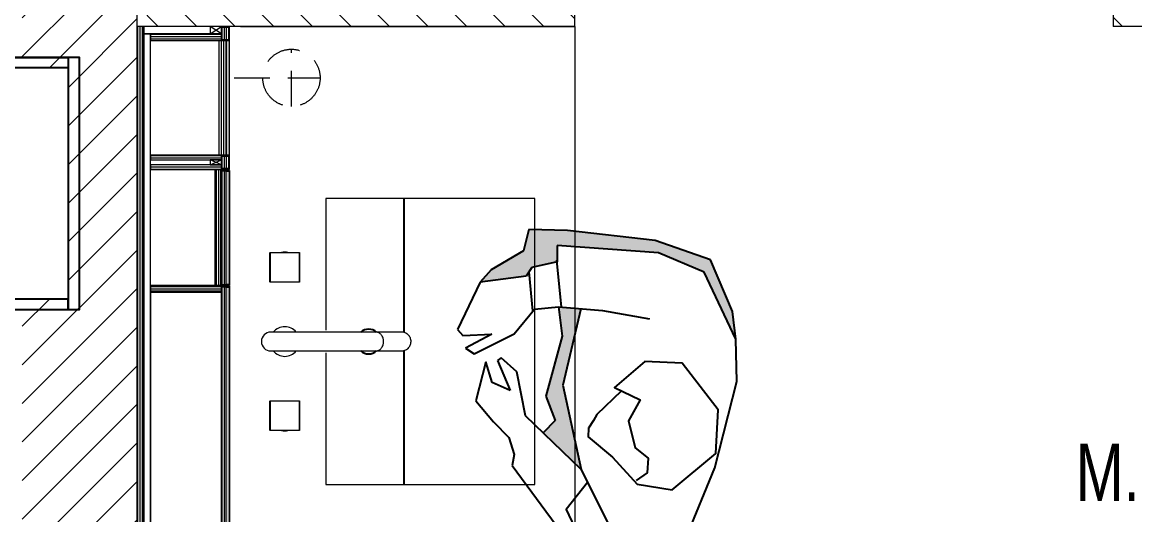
# Model space of a CAD drawing. Header units: millimetres. Extents: x -18512 to 101824, y -95768 to 52898.
# Drawn here: x 61968 to 63911, y -61091 to -60230 of the extents above; entities that cross this region are included whole.
import ezdxf

# ---------------------------------------------------------------- set-up
doc = ezdxf.new("R2010")
doc.units = ezdxf.units.MM
doc.header["$LTSCALE"] = 25
doc.linetypes.add('DASHED', pattern=[0.75, 0.5, -0.25])
doc.layers.get('0').update_dxf_attribs({"color": 254, "lineweight": 0})
for name, color, linetype, lineweight in [('027 Sanitry Ware', 1, 'Continuous', 0), ('_FW_FUR_FIXED', 62, 'Continuous', 0), ('_FW_HATCH', 251, 'Continuous', 0), ('A-AREA-IDEN', 2, 'Continuous', 9), ('Furniture - sanitaryware', 1, 'Continuous', 9), ('I-FLR-TILE', 253, 'Continuous', 9), ('I-WALL', 2, 'Continuous', 9)]:
    doc.layers.add(name, color=color, linetype=linetype, lineweight=lineweight)
for name, color, linetype in [('1_Wall finish', 2, 'Continuous'), ('3_Joinery', 1, 'Continuous'), ('AR WALL HATCH', 8, 'Continuous'), ('GENTE', 6, 'Continuous')]:
    doc.layers.add(name, color=color, linetype=linetype)
doc.styles.add('Arial Narrow_4', font='fi_9001f.ttf', dxfattribs={"width": 0.75, "height": 147.492401})
pattern_1 = [(270, (-131079.0103, -50943.2702), (3.96875, -2e-15), [])]

# ---------------------------------------------------------------- blocks, each defined once
blk = doc.blocks.new('man standing')
at = {"layer": 'GENTE'}
h = blk.add_hatch(color=1, dxfattribs=at)
h.paths.add_polyline_path([(-1804.9, 1094.3), (-1748.9, 954.1), (-1757.8, 817.2), (-1718.3, 820.5), (-1733.6, 869.7), (-1722.7, 977.9), (-1745.8, 1017), (-1728.7, 1041.9)])
h.paths.add_polyline_path([(-1644.7, 696.1), (-1641.8, 734.4), (-1592, 776.3), (-1576.5, 801), (-1654.1, 776.9), (-1661.3, 760.4), (-1703.1, 743.2), (-1698.4, 715.4), (-1875, 698.3), (-1959.1, 718.5), (-2033.3, 824.4), (-2019.3, 777.6), (-1966.6, 695.4), (-1865.6, 678.1), (-1711.8, 686.7)])
at = {"layer": 'GENTE', "color": 1}
for p, q in [((-1919.9, 1226.1), (-2005.2, 1182.6)), ((-1866.6, 1231.8), (-1919.9, 1226.1)), ((-1788.1, 1206.5), (-1866.6, 1231.8)), ((-1685.2, 1107.5), (-1788.1, 1206.5)), ((-2005.2, 1182.6), (-2034.8, 1052.3)), ((-1685.2, 1087.9), (-1685.2, 1107.5)), ((-1748.9, 954.1), (-1804.9, 1094.3)), ((-1804.9, 1094.3), (-1693.6, 1017.8)), ((-1671.2, 1059.8), (-1685.2, 1087.9)), ((-2034.8, 1052.3), (-2047.4, 897.3)), ((-1640.3, 1037.4), (-1671.2, 1059.8)), ((-1745.8, 1017), (-1728.7, 1041.9)), ((-1603.9, 1006.6), (-1640.3, 1037.4)), ((-1722.7, 977.9), (-1745.8, 1017)), ((-1693.6, 1017.8), (-1665.6, 944.9)), ((-1609.5, 936.4), (-1603.9, 1006.6)), ((-1733.6, 869.7), (-1722.7, 977.9)), ((-1629.1, 930.8), (-1660, 978.5)), ((-1660, 978.5), (-1626.3, 970.1)), ((-1757.8, 817.2), (-1748.9, 954.1)), ((-1626.3, 970.1), (-1609.5, 936.4)), ((-1665.6, 944.9), (-1634.7, 925.2)), ((-1587.2, 925.9), (-1650.2, 879.7)), ((-1634.7, 925.2), (-1629.1, 930.8)), ((-1611.6, 887.3), (-1570.8, 918.8)), ((-1570.8, 918.8), (-1587.2, 925.9)), ((-2047.4, 897.3), (-2033.3, 824.4)), ((-1562.2, 897.9), (-1611.6, 887.3)), ((-1551.1, 889.2), (-1562.2, 897.9)), ((-1650.2, 879.7), (-1677.7, 831.5)), ((-1576.5, 801), (-1551.1, 889.2)), ((-1718.3, 820.5), (-1733.6, 869.7)), ((-2033.3, 824.4), (-1959.1, 718.5)), ((-2033.3, 824.4), (-2019.3, 777.6)), ((-1718.3, 820.5), (-1795.3, 814)), ((-1724, 820), (-1702.3, 740.5)), ((-1677.7, 831.5), (-1718.3, 820.5)), ((-1675.8, 835), (-1657.7, 768.7)), ((-1795.3, 814), (-1878.7, 814.6)), ((-1654.1, 776.9), (-1576.5, 801)), ((-1592, 776.3), (-1576.5, 801)), ((-2019.3, 777.6), (-1966.6, 695.4)), ((-1703.1, 743.2), (-1661.3, 760.4)), ((-1661.3, 760.4), (-1654.1, 776.9)), ((-1641.8, 734.4), (-1592, 776.3)), ((-1698.4, 715.4), (-1703.1, 743.2)), ((-1644.7, 696.1), (-1641.8, 734.4)), ((-1959.1, 718.5), (-1875, 698.3)), ((-1875, 698.3), (-1698.4, 715.4)), ((-1966.6, 695.4), (-1865.6, 678.1)), ((-1865.6, 678.1), (-1711.8, 686.7)), ((-1711.8, 686.7), (-1644.7, 696.1))]:
    blk.add_line(p, q, dxfattribs=at)
for points in [[(-1804.9, 1094.3), (-1866.6, 1178.5), (-1908.6, 1195.3)], [(-1819.7, 1114.5), (-1790.9, 1167.3), (-1810.6, 1195.3)], [(-1851.3, 947.4), (-1816, 994.6), (-1811.7, 1005.8), (-1805.7, 1020.4), (-1807.8, 1035.4), (-1855.4, 1063.5), (-1905.8, 1102.7), (-1967.5, 1102.7), (-2032, 1027), (-2023.5, 951.3), (-1947.9, 881.2), (-1883.4, 889.6), (-1838.6, 942.9), (-1886.2, 956.9), (-1872.2, 996.2), (-1891.8, 1041), (-1917, 1055.1), (-1919.9, 1080.3), (-1903, 1097.1)]]:
    blk.add_lwpolyline(points, dxfattribs=at)
blk = doc.blocks.new('rfujk')
at = {"layer": '027 Sanitry Ware', "linetype": 'Continuous'}
for p, q in [((60595.4, 14386.4), (60595.8, 14386.9)), ((60595.4, 14335.5), (60595.4, 14386.4)), ((60595.4, 14386.4), (60595.8, 14386.4)), ((60595.8, 14386.9), (60646.7, 14386.9)), ((60595.8, 14386.4), (60595.8, 14386.9)), ((60595.8, 14386.4), (60595.8, 14335.5)), ((60646.7, 14386.4), (60595.8, 14386.4)), ((60646.7, 14386.9), (60646.7, 14386.4)), ((60646.7, 14386.9), (60647.2, 14386.4)), ((60646.7, 14335.5), (60646.7, 14386.4)), ((60646.7, 14386.4), (60647.2, 14386.4)), ((60647.2, 14386.4), (60647.2, 14335.5)), ((60734.4, 14385.2), (60734.4, 14385.2)), ((60734.4, 14385.2), (60734.4, 14202.3)), ((60767.4, 14202.3), (60767.4, 14385.2)), ((60854.6, 14386.4), (60855.1, 14386.9)), ((60854.6, 14335.5), (60854.6, 14386.4)), ((60855.1, 14386.4), (60854.6, 14386.4)), ((60855.1, 14386.9), (60906, 14386.9)), ((60855.1, 14386.4), (60855.1, 14386.9)), ((60906, 14386.4), (60855.1, 14386.4)), ((60855.1, 14386.4), (60855.1, 14335.5)), ((60906, 14386.9), (60906, 14386.4)), ((60906, 14386.9), (60906.4, 14386.4)), ((60906, 14335.5), (60906, 14386.4)), ((60906.4, 14386.4), (60906, 14386.4)), ((60906.4, 14386.4), (60906.4, 14335.5)), ((60595.4, 14335.5), (60595.8, 14335.5)), ((60595.8, 14335), (60595.4, 14335.5)), ((60595.8, 14335.5), (60646.7, 14335.5)), ((60595.8, 14335), (60595.8, 14335.5)), ((60646.7, 14335), (60595.8, 14335)), ((60646.7, 14335.5), (60646.7, 14335)), ((60647.2, 14335.5), (60646.7, 14335)), ((60646.7, 14335.5), (60647.2, 14335.5)), ((60855.1, 14335.5), (60854.6, 14335.5)), ((60855.1, 14335), (60854.6, 14335.5)), ((60855.1, 14335.5), (60906, 14335.5)), ((60855.1, 14335), (60855.1, 14335.5)), ((60906, 14335), (60855.1, 14335)), ((60906, 14335.5), (60906, 14335)), ((60906.4, 14335.5), (60906, 14335.5)), ((60906.4, 14335.5), (60906, 14335)), ((60734.4, 14202.3), (60734.4, 14202.3)), ((60734.4, 14202.3), (60734.4, 14157.5)), ((60767.4, 14202.3), (60767.4, 14202.3)), ((60767.4, 14157.5), (60767.4, 14202.3))]:
    blk.add_line(p, q, dxfattribs=at)
for centre, radius, start, end in [((60750.9, 14385.2), 16.5, 0, 180), ((60621.3, 14361), 26.5, 77.8985, 102.1015), ((60750.9, 14361), 25.9, 129.5212, 230.4788), ((60750.9, 14361), 25.9, 0, 50.4788), ((60880.5, 14361), 26.5, 77.8985, 102.1015), ((60621.3, 14361), 26.5, 167.8985, 192.1015), ((60750.9, 14361), 25.9, 309.5212, 0), ((60880.5, 14361), 26.5, 0, 12.1015), ((60880.5, 14361), 26.5, 347.8985, 0), ((60621.3, 14361), 26.5, 257.8985, 282.1015), ((60880.5, 14361), 26.5, 257.8985, 282.1015)]:
    blk.add_arc(centre, radius, start, end, dxfattribs=at)
for points, knots in [([(60734.4, 14202.3), (60734.4, 14200.5), (60734.8, 14198.7), (60736.1, 14196.1), (60736.6, 14195.3), (60737.8, 14193.8), (60738.5, 14193.1), (60740.8, 14191.1), (60742.6, 14190.1), (60746.6, 14188.7), (60748.7, 14188.3), (60752, 14188.3), (60753.1, 14188.4), (60755.2, 14188.8), (60756.2, 14189), (60758.2, 14189.7), (60759.2, 14190.2), (60761, 14191.2), (60761.8, 14191.8), (60764.1, 14193.7), (60765.3, 14195.3), (60766.6, 14197.8), (60766.9, 14198.7), (60767.3, 14200.5), (60767.4, 14201.4), (60767.4, 14202.3)], [0, 0, 0, 0, 0.125, 0.125, 0.1875, 0.1875, 0.25, 0.25, 0.375, 0.375, 0.5, 0.5, 0.5625, 0.5625, 0.625, 0.625, 0.6875, 0.6875, 0.75, 0.75, 0.875, 0.875, 0.9375, 0.9375, 1, 1, 1, 1]), ([(60734.4, 14157.5), (60734.4, 14155.4), (60734.8, 14153.3), (60736.3, 14149.2), (60737.5, 14147.3), (60739, 14145.7)], [0.8772414, 0.8772414, 0.8772414, 0.8772414, 0.9375, 0.9375, 1, 1, 1, 1]), ([(60739, 14145.7), (60739.8, 14144.9), (60740.6, 14144.2), (60742.4, 14142.9), (60743.3, 14142.3), (60745.3, 14141.4), (60746.4, 14141.1), (60748.5, 14140.6), (60749.6, 14140.5), (60752.9, 14140.4), (60755.1, 14140.9), (60758.1, 14142.1), (60759.1, 14142.7), (60760.9, 14143.9), (60761.8, 14144.6), (60763.3, 14146.2), (60764, 14147.1), (60765.2, 14148.9), (60765.7, 14149.9), (60767, 14152.9), (60767.4, 14155.1), (60767.4, 14157.4), (60767.4, 14157.4), (60767.4, 14157.5)], [0, 0, 0, 0, 0.03125, 0.03125, 0.0625, 0.0625, 0.09375, 0.09375, 0.125, 0.125, 0.1875, 0.1875, 0.21875, 0.21875, 0.25, 0.25, 0.28125, 0.28125, 0.3125, 0.3125, 0.375, 0.375, 0.3767733, 0.3767733, 0.3767733, 0.3767733])]:
    blk.add_open_spline(points, degree=3, knots=knots, dxfattribs=at)
blk = doc.blocks.new('vanety mirror')
at = {"layer": '_FW_FUR_FIXED'}
h = blk.add_hatch(dxfattribs=at)
h.set_pattern_fill('LINE', color=253, scale=1.25, angle=90)
h.set_pattern_definition([(270, (-130847.4953, -50943.276), (3.96875, -2e-15), [])])
h.paths.add_polyline_path([(-134980, -52407.2), (-134980, -52531.2), (-134968, -52531.2), (-134968, -52407.2)])
h = blk.add_hatch(dxfattribs=at)
h.set_pattern_fill('LINE', color=253, scale=1.25, angle=90)
h.set_pattern_definition(pattern_1)
h.paths.add_polyline_path([(-134765.5, -52407.2), (-134765.5, -52531.2), (-134757.5, -52531.2), (-134757.5, -52407.2)])
h = blk.add_hatch(dxfattribs=at)
h.set_pattern_fill('LINE', color=253, scale=1.25, angle=90)
h.set_pattern_definition(pattern_1)
h.paths.add_polyline_path([(-134748.5, -52407.2), (-134748.5, -52531.2), (-134740.5, -52531.2), (-134740.5, -52407.2)])
h = blk.add_hatch(dxfattribs=at)
h.set_pattern_fill('LINE', color=253, scale=1.25, angle=90)
h.set_pattern_definition([(270, (-128966.263, -61964.3528), (3.96875, -2e-15), [])])
h.paths.add_polyline_path([(-134540.5, -52407.2), (-134540.5, -52531.2), (-134528.5, -52531.2), (-134528.5, -52407.2)])
h = blk.add_hatch(dxfattribs=at)
h.set_pattern_fill('LINE', color=253, scale=1.25)
h.set_pattern_definition([(180, (-146555.857, -60679.9705), (-2e-15, -3.96875), [])])
h.paths.add_polyline_path([(-134968, -52531.2), (-134765.5, -52531.2), (-134765.5, -52519.2), (-134968, -52519.2)])
h = blk.add_hatch(dxfattribs=at)
h.set_pattern_fill('LINE', color=253, scale=1.25, angle=180)
h.set_pattern_definition([(360, (-138234.388, -52240.4304), (2e-15, 3.96875), [])])
h.paths.add_polyline_path([(-134764, -52531.2), (-134764, -52543.7), (-134742, -52543.7), (-134742, -52531.2)])
h = blk.add_hatch(dxfattribs=at)
h.set_pattern_fill('LINE', color=253, scale=1.25, angle=180)
h.set_pattern_definition([(360, (-131124.6196, -50993.2755), (2e-15, 3.96875), [])])
h.paths.add_polyline_path([(-134540.5, -52539.2), (-134740.5, -52539.2), (-134740.5, -52527.2), (-134540.5, -52527.2)])
h = blk.add_hatch(color=254, dxfattribs=at)
h.dxf.hatch_style = 1
h.paths.add_polyline_path([(-134740.5, -52545.2), (-134540.5, -52545.2), (-134540.5, -52539.2), (-134740.5, -52539.2)])
h = blk.add_hatch(dxfattribs=at)
h.set_pattern_fill('LINE', color=253, scale=1.25, angle=180)
h.set_pattern_definition([(360, (-138458.888, -52240.4304), (2e-15, 3.96875), [])])
h.paths.add_polyline_path([(-134539, -52531.2), (-134539, -52543.7), (-134517, -52543.7), (-134517, -52531.2)])
at = {"layer": '_FW_HATCH'}
h = blk.add_hatch(dxfattribs=at)
h.set_pattern_fill('LINE', color=253, scale=1.25, angle=180)
h.set_pattern_definition([(360, (-133002.279, -63261.5128), (2e-15, 3.96875), [])])
h.paths.add_polyline_path([(-137117.3, -52395.2), (-134515.5, -52395.2), (-134515.5, -52383.2), (-137117.3, -52383.2)])
h = blk.add_hatch(dxfattribs=at)
h.set_pattern_fill('LINE', color=253, scale=1.25, angle=180)
h.set_pattern_definition([(360, (-136476.0676, -52240.4247), (2e-15, 3.96875), [])])
h.paths.add_polyline_path([(-135712, -52531.7), (-135712, -52539.2), (-134971, -52539.2), (-134971, -52531.7)])
h = blk.add_hatch(color=141, dxfattribs=at)
h.dxf.hatch_style = 1
h.paths.add_polyline_path([(-135712, -52545.2), (-135712, -52539.2), (-134971, -52539.2), (-134971, -52545.2)])
h = blk.add_hatch(color=251, dxfattribs=at)
h.dxf.hatch_style = 1
h.paths.add_polyline_path([(-134969.5, -52545.2), (-134971, -52545.2), (-134971, -52531.7), (-134969.5, -52531.7)])
h = blk.add_hatch(color=251, dxfattribs=at)
h.dxf.hatch_style = 1
h.paths.add_polyline_path([(-134966.5, -52545.2), (-134968, -52545.2), (-134968, -52531.7), (-134966.5, -52531.7)])
h = blk.add_hatch(dxfattribs=at)
h.set_pattern_fill('LINE', color=253, scale=1.25, angle=180)
h.set_pattern_definition([(360, (-136736.5686, -52240.4247), (2e-15, 3.96875), [])])
h.paths.add_polyline_path([(-134966.5, -52531.7), (-134966.5, -52539.2), (-134768.5, -52539.2), (-134768.5, -52531.7)])
h = blk.add_hatch(color=141, dxfattribs=at)
h.dxf.hatch_style = 1
h.paths.add_polyline_path([(-134966.5, -52545.2), (-134966.5, -52539.2), (-134768.5, -52539.2), (-134768.5, -52545.2)])
h = blk.add_hatch(color=251, dxfattribs=at)
h.dxf.hatch_style = 1
h.paths.add_polyline_path([(-134767, -52545.2), (-134768.5, -52545.2), (-134768.5, -52531.7), (-134767, -52531.7)])
h = blk.add_hatch(color=251, dxfattribs=at)
h.dxf.hatch_style = 1
h.paths.add_polyline_path([(-134765.5, -52531.2), (-134765.5, -52545.2), (-134740.5, -52545.2), (-134740.5, -52531.2), (-134742, -52531.2), (-134742, -52543.7), (-134764, -52543.7), (-134764, -52531.2)])
h = blk.add_hatch(color=251, dxfattribs=at)
h.dxf.hatch_style = 1
h.paths.add_polyline_path([(-134540.5, -52531.2), (-134540.5, -52545.2), (-134515.5, -52545.2), (-134515.5, -52531.2), (-134517, -52531.2), (-134517, -52543.7), (-134539, -52543.7), (-134539, -52531.2)])
at = {"layer": '_FW_FUR_FIXED', "color": 253}
for p, q in [((-134757.5, -52511.2), (-134748.5, -52531.2)), ((-134757.5, -52531.2), (-134748.5, -52511.2)), ((-134528.5, -52511.2), (-134515.5, -52531.2)), ((-134528.5, -52531.2), (-134515.5, -52511.2))]:
    blk.add_line(p, q, dxfattribs=at)
at = {"layer": '_FW_FUR_FIXED'}
for points in [[(-137117.3, -52395.2), (-134515.5, -52395.2), (-134515.5, -52383.2), (-137117.3, -52383.2)], [(-137104.3, -52395.2), (-137104.3, -52407.2), (-134528.5, -52407.2), (-134528.5, -52395.2)], [(-134980, -52531.2), (-134980, -52407.2), (-135698.5, -52407.2), (-135698.5, -52531.2)], [(-134980, -52407.2), (-134980, -52531.2), (-134968, -52531.2), (-134968, -52407.2)], [(-134765.5, -52407.2), (-134765.5, -52531.2), (-134757.5, -52531.2), (-134757.5, -52407.2)], [(-134748.5, -52407.2), (-134748.5, -52531.2), (-134740.5, -52531.2), (-134740.5, -52407.2)], [(-134540.5, -52407.2), (-134540.5, -52531.2), (-134528.5, -52531.2), (-134528.5, -52407.2)], [(-134528.5, -52395.2), (-134528.5, -52531.2), (-134515.5, -52531.2), (-134515.5, -52395.2)], [(-134968, -52531.2), (-134765.5, -52531.2), (-134765.5, -52519.2), (-134968, -52519.2)], [(-135713.5, -52531.7), (-135713.5, -52545.2), (-134969.5, -52545.2), (-134969.5, -52531.7)], [(-135712, -52545.2), (-135712, -52539.2), (-134971, -52539.2), (-134971, -52545.2)], [(-134969.5, -52545.2), (-134971, -52545.2), (-134971, -52531.7), (-134969.5, -52531.7)], [(-134968, -52531.7), (-134968, -52545.2), (-134767, -52545.2), (-134767, -52531.7)], [(-134966.5, -52545.2), (-134968, -52545.2), (-134968, -52531.7), (-134966.5, -52531.7)], [(-134966.5, -52545.2), (-134966.5, -52539.2), (-134768.5, -52539.2), (-134768.5, -52545.2)], [(-134767, -52545.2), (-134768.5, -52545.2), (-134768.5, -52531.7), (-134767, -52531.7)], [(-134765.5, -52531.2), (-134765.5, -52545.2), (-134740.5, -52545.2), (-134740.5, -52531.2), (-134742, -52531.2), (-134742, -52543.7), (-134764, -52543.7), (-134764, -52531.2)], [(-134540.5, -52539.2), (-134740.5, -52539.2), (-134740.5, -52527.2), (-134540.5, -52527.2)], [(-134740.5, -52545.2), (-134540.5, -52545.2), (-134540.5, -52539.2), (-134740.5, -52539.2)], [(-134540.5, -52531.2), (-134540.5, -52545.2), (-134515.5, -52545.2), (-134515.5, -52531.2), (-134517, -52531.2), (-134517, -52543.7), (-134539, -52543.7), (-134539, -52531.2)]]:
    blk.add_lwpolyline(points, close=True, dxfattribs=at)
at = {"layer": '_FW_FUR_FIXED', "color": 253}
for points in [[(-134757.5, -52531.2), (-134748.5, -52531.2), (-134748.5, -52511.2), (-134757.5, -52511.2)], [(-134528.5, -52531.2), (-134515.5, -52531.2), (-134515.5, -52511.2), (-134528.5, -52511.2)], [(-135712, -52531.7), (-135712, -52539.2), (-134971, -52539.2), (-134971, -52531.7)], [(-134966.5, -52531.7), (-134966.5, -52539.2), (-134768.5, -52539.2), (-134768.5, -52531.7)], [(-134764, -52531.2), (-134764, -52543.7), (-134742, -52543.7), (-134742, -52531.2)], [(-134539, -52531.2), (-134539, -52543.7), (-134517, -52543.7), (-134517, -52531.2)]]:
    blk.add_lwpolyline(points, close=True, dxfattribs=at)

msp = doc.modelspace()

# ---------------------------------------------------------------- hatches: boundary and pattern name
at = {"layer": 'AR WALL HATCH', "lineweight": 5}
h = msp.add_hatch(dxfattribs=at)
h.set_pattern_fill('ANSI31', color=256, scale=15, style=0)
h.set_pattern_definition([(135, (9411.8, 69875.98), (-33.67596, -33.67596), [])])
h.paths.add_polyline_path([(63973.1, -58677.4), (63873.1, -58677.4), (63873.1, -60237.6), (63973.1, -60237.6)])
h = msp.add_hatch(dxfattribs=at)
h.set_pattern_fill('ANSI31', color=256, scale=15, style=0)
h.set_pattern_definition([(45, (59229.075, -102497.31), (-33.67596, 33.67596), [])])
h.paths.add_polyline_path([(62048.1, -60713.9), (61968.1, -60713.9), (61968.1, -62982.4), (62168.1, -62982.4), (62168.1, -59926.9), (61968.1, -59926.9), (61968.1, -60309.9), (62048.1, -60309.9)])
h = msp.add_hatch(dxfattribs=at)
h.set_pattern_fill('ANSI31', color=256, scale=15, style=0)
h.set_pattern_definition([(135, (9411.8, 69875.98), (-33.67596, -33.67596), [])])
h.paths.add_polyline_path([(62168.1, -60117.6), (62168.1, -60237.6), (62318.2, -60237.6), (62318.2, -60237.6), (62933.2, -60237.6), (62933.2, -60117.6)])

# ---------------------------------------------------------------- linework, layer by layer
at = {"layer": '1_Wall finish', "elevation": 0}
msp.add_lwpolyline([(61918.2, -61814.1), (61918.1, -60731.9), (62068.1, -60731.9), (62068.1, -60291.9), (61918.1, -60291.9), (61918.1, -60016.9)], dxfattribs=at)
at = {"layer": '3_Joinery', "color": 8}
for p, q in [((62634.2, -60538.1, 0), (62634.2, -60772.1, 0)), ((62634.2, -60804.1, 0), (62634.2, -61038.1, 0))]:
    msp.add_line(p, q, dxfattribs=at)
at = {"layer": '3_Joinery', "color": 2, "elevation": 0}
for points in [[(61898.1, -60309.9), (61898.1, -60276.9), (61918.1, -60276.9), (61918.1, -60291.9), (62048.1, -60291.9), (62048.1, -60309.9)], [(62068.1, -60291.9), (62048.1, -60291.9), (62048.1, -60731.9), (62068.1, -60731.9)], [(61898.1, -60713.9), (61898.1, -60746.9), (61918.1, -60746.9), (61918.1, -60731.9), (62048.1, -60731.9), (62048.1, -60713.9)]]:
    msp.add_lwpolyline(points, close=True, dxfattribs=at)
at = {"layer": '3_Joinery', "color": 8}
for start, end in [(49.7342, 130.2658), (229.7342, 310.2658)]:
    msp.add_arc((62572.9, -60788.1, 0), 21.6, start, end, dxfattribs=at)
at = {"layer": '_FW_FUR_FIXED', "color": 9, "linetype": 'DASHED', "ltscale": 5}
for p, q in [((62438.2, -60377.6), (62438.2, -60277.6)), ((62338.2, -60327.6), (62488.2, -60327.6))]:
    msp.add_line(p, q, dxfattribs=at)
msp.add_circle((62438.2, -60327.6), 50, dxfattribs=at)
at = {"layer": 'Furniture - sanitaryware', "color": 1}
msp.add_lwpolyline([(62349, -60237.6), (62933.2, -60237.6), (62933.2, -62841.9)], dxfattribs=at)
at = {"layer": 'Furniture - sanitaryware', "color": 1, "elevation": 0}
msp.add_lwpolyline([(62498.2, -60808.1), (62498.2, -61038.1), (62863.2, -61038.1), (62863.2, -60538.1), (62498.2, -60538.1), (62498.2, -60768.1)], dxfattribs=at)
at = {"layer": 'I-FLR-TILE', "lineweight": 13}
msp.add_lwpolyline([(62188.1, -60117.6), (62188.1, -58697.4), (62168.1, -58677.4), (62168.1, -62876.9)], dxfattribs=at)
at = {"layer": 'I-WALL'}
for p, q in [((62168.1, -58677.4), (62168.1, -62876.9)), ((63873.1, -58677.4), (63873.1, -60237.6)), ((62933.2, -60237.6), (62933.2, -60117.6)), ((62933.2, -60237.6), (62318.2, -60237.6)), ((63973.1, -60237.6), (63873.1, -60237.6))]:
    msp.add_line(p, q, dxfattribs=at)

# ---------------------------------------------------------------- block references
at = {"color": 0, "linetype": 'ByBlock', "lineweight": -2, "rotation": 170.3749024638729}
msp.add_blockref('man standing', (61347.3, -59631.2), dxfattribs=at)
at = {"color": 6, "rotation": 90}
msp.add_blockref('rfujk', (76787.5, -121539, 0), dxfattribs=at)
at = {"layer": '1_Wall finish', "color": 1, "rotation": 90.00000000000001}
msp.add_blockref('vanety mirror', (9785, 74277.9), dxfattribs=at)

# ---------------------------------------------------------------- texts
at = {"layer": 'A-AREA-IDEN', "lineweight": 18, "insert": (64038.9, -61068.2), "char_height": 100, "width": 889.2, "attachment_point": 8, "line_spacing_factor": 0.968573, "style": 'Arial Narrow_4'}
msp.add_mtext('M.BATH 6', dxfattribs=at)

doc.saveas('drawing.dxf')
